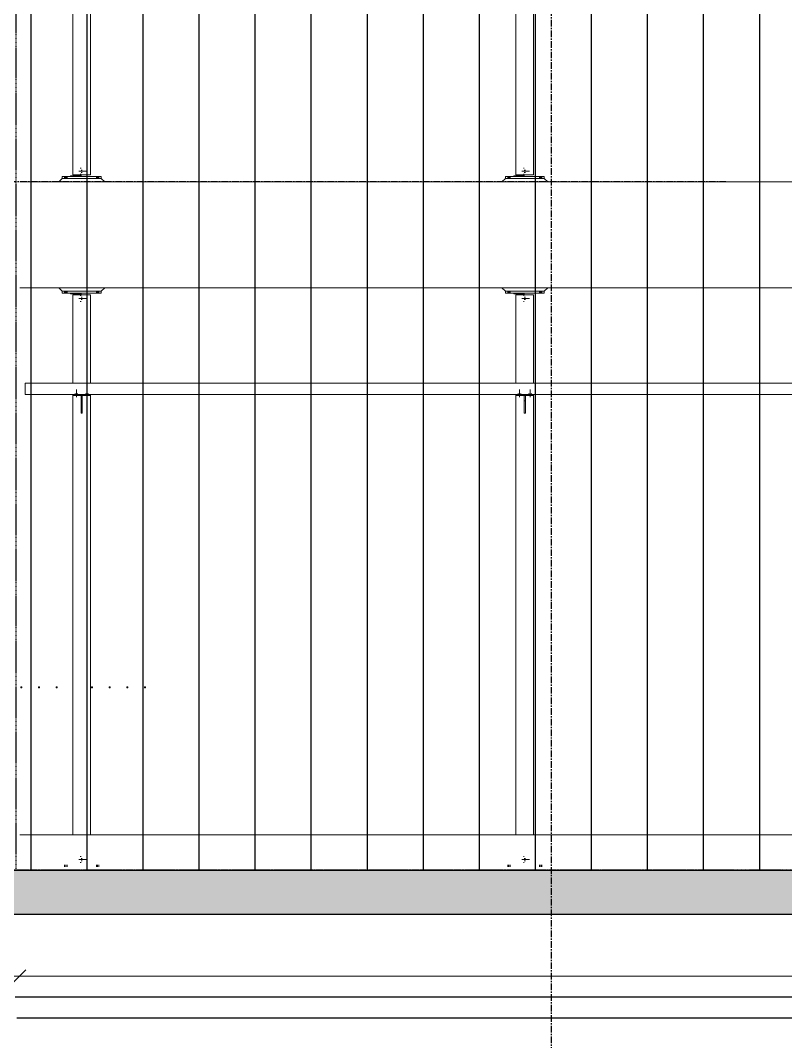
# Model space of a CAD drawing. Header units: millimetres. Extents: x -187664 to 435448, y -313239 to 299894.
# Drawn here: x 426779 to 431114, y 140257 to 146043 of the extents above; entities that cross this region are included whole.
import ezdxf
from ezdxf.enums import TextEntityAlignment as Align

# ---------------------------------------------------------------- set-up
doc = ezdxf.new("R2010")
doc.units = ezdxf.units.MM
doc.set_wipeout_variables(frame=1)
for name, pattern in [('CENTER', [2, 1.25, -0.25, 0.25, -0.25]), ('HIDDEN', [0.375, 0.25, -0.125]), ('XKITLINE00', [0]), ('XKITLINE02', [4, 2, -2])]:
    doc.linetypes.add(name, pattern=pattern)
for name, color, linetype in [('000 - 0_SYM_DWG_BREAKER_MAIN_COLOR_1', 7, 'Continuous'), ('000 - 0_SYM_DWG_BREAKER_WIPEOUT_', 7, 'Continuous'), ('000 - CONCRETE_COL_CUT_COLOR_1', 7, 'Continuous'), ('000 - CONCRETE_COL_CUT_COLOR_5', 7, 'Continuous'), ('000 - CONCRETE_COL_HATCH_', 7, 'Continuous'), ('000 - CONCRETE_COL_WIPEOUT_', 7, 'Continuous'), ('000 - EXISTING_CONCRETE_MAIN_COLOR_1', 7, 'Continuous'), ('000 - EXISTING_DIM_MAIN_COLOR_251', 7, 'Continuous')]:
    doc.layers.add(name, color=color, linetype=linetype)
doc.layers.add('000 - EXISTING_LOUVERS_DEF_SUB', color=7, linetype='Continuous', plot=False)
doc.layers.add('Bolt', color=7, linetype='Continuous', lineweight=0)
doc.layers.add('Part', color=7, linetype='Continuous', lineweight=0)
doc.styles.add('RomanS', font='arial.ttf', dxfattribs={"width": 0.8})

# ---------------------------------------------------------------- blocks, each defined once
blk = doc.blocks.new('*A26192536')
at = {"layer": '000 - EXISTING_CONCRETE_MAIN_COLOR_1', "color": 7, "linetype": 'XKITLINE00', "lineweight": 0}
for p, q in [((817.286157, 31.828862), (864.16613, 31.828862)), ((817.286157, 27.028862), (864.16613, 27.028862))]:
    blk.add_line(p, q, dxfattribs=at)
blk = doc.blocks.new('*A26262543')
at = {"layer": 'Part', "color": 7, "linetype": 'XKITLINE00', "lineweight": 0}
for p, q in [((819.686152, 45.428862), (819.686152, 59.908862)), ((820.486152, 59.908862), (819.686152, 59.908862)), ((820.486152, 45.428862), (820.486152, 59.908862)), ((819.686152, 32.148862), (819.686152, 44.860862)), ((820.486152, 32.148862), (820.486152, 44.860862)), ((819.686152, 32.148862), (820.486152, 32.148862))]:
    blk.add_line(p, q, dxfattribs=at)
blk = doc.blocks.new('*A26292546')
at = {"layer": 'Part', "color": 7, "linetype": 'XKITLINE00', "lineweight": 0}
for p, q in [((839.766152, 45.428862), (839.766152, 59.908862)), ((840.566152, 59.908862), (839.766152, 59.908862)), ((840.566152, 45.428862), (840.566152, 59.908862)), ((839.766152, 32.148862), (839.766152, 44.860862)), ((840.566152, 32.148862), (840.566152, 44.860862)), ((839.766152, 32.148862), (840.566152, 32.148862))]:
    blk.add_line(p, q, dxfattribs=at)
blk = doc.blocks.new('*A26532566')
at = {"layer": 'Part', "color": 7, "linetype": 'XKITLINE00', "lineweight": 0}
blk.add_line((868.966152, 2.228857), (817.286157, 2.228857), dxfattribs=at)
blk = doc.blocks.new('*A26542567')
at = {"layer": '000 - EXISTING_CONCRETE_MAIN_COLOR_1', "color": 7, "linetype": 'XKITLINE00', "lineweight": 0}
blk.add_line((814.966133, -4.171138), (864.16613, -4.171138), dxfattribs=at)
blk = doc.blocks.new('*A26552568')
at = {"layer": 'Part', "color": 7, "linetype": 'XKITLINE00', "lineweight": 0}
for p, q in [((866.566152, 0.628857), (762.273467, 0.628857)), ((762.273467, -1.371143), (866.566152, -1.371143))]:
    blk.add_line(p, q, dxfattribs=at)
blk = doc.blocks.new('*A26722585')
at = {"layer": 'Part', "color": 7, "linetype": 'XKITLINE00', "lineweight": 0}
for p, q in [((819.686152, 22.708862), (819.686152, 26.708862)), ((820.486152, 26.708862), (819.686152, 26.708862)), ((820.486152, 22.708862), (820.486152, 26.708862)), ((819.686152, 2.228857), (819.686152, 22.140862)), ((820.486152, 2.228857), (820.486152, 22.140862))]:
    blk.add_line(p, q, dxfattribs=at)
blk = doc.blocks.new('*A9796')
at = {"layer": 'Part'}
blk.add_hatch(color=7, dxfattribs=at).paths.add_polyline_path([(866.566, -1.371), (762.273, -1.371), (762.273, 0.629), (866.566, 0.629)], flags=17)
blk = doc.blocks.new('*A25832503')
at = {"layer": 'Bolt', "color": 7, "linetype": 'XKITLINE02', "lineweight": 0}
for p, q in [((819.958792, 1.108862), (820.302152, 1.108862)), ((820.022152, 1.244862), (820.062152, 1.244862)), ((820.022152, 0.972862), (820.062152, 0.972862)), ((820.062152, 1.164862), (820.110152, 1.164862)), ((820.062152, 1.052862), (820.110152, 1.052862))]:
    blk.add_line(p, q, dxfattribs=at)
blk = doc.blocks.new('*A25842504')
at = {"layer": 'Bolt', "color": 7, "linetype": 'XKITLINE02', "lineweight": 0}
for p, q in [((819.310152, 0.868862), (819.310152, 0.788862)), ((819.366152, 0.868862), (819.366152, 0.788862)), ((819.422152, 0.868862), (819.422152, 0.788862)), ((820.750152, 0.868862), (820.750152, 0.788862)), ((820.806152, 0.868862), (820.806152, 0.788862)), ((820.862152, 0.868862), (820.862152, 0.788862))]:
    blk.add_line(p, q, dxfattribs=at)
blk = doc.blocks.new('*A25882508')
at = {"layer": 'Part', "color": 7, "linetype": 'XKITLINE00', "lineweight": 0}
for p, q in [((839.766152, 22.708862), (839.766152, 26.708862)), ((840.566152, 26.708862), (839.766152, 26.708862)), ((840.566152, 22.708862), (840.566152, 26.708862)), ((839.766152, 2.228857), (839.766152, 22.140862)), ((840.566152, 2.228857), (840.566152, 22.140862))]:
    blk.add_line(p, q, dxfattribs=at)
blk = doc.blocks.new('*A25912511')
at = {"layer": 'Bolt', "color": 7, "linetype": 'XKITLINE02', "lineweight": 0}
for p, q in [((840.038792, 1.108862), (840.382152, 1.108862)), ((840.102152, 1.244862), (840.142152, 1.244862)), ((840.102152, 0.972862), (840.142152, 0.972862)), ((840.142152, 1.164862), (840.190152, 1.164862)), ((840.142152, 1.052862), (840.190152, 1.052862))]:
    blk.add_line(p, q, dxfattribs=at)
blk = doc.blocks.new('*A25922512')
at = {"layer": 'Bolt', "color": 7, "linetype": 'XKITLINE02', "lineweight": 0}
for p, q in [((839.390152, 0.868862), (839.390152, 0.788862)), ((839.446152, 0.868862), (839.446152, 0.788862)), ((839.502152, 0.868862), (839.502152, 0.788862)), ((840.830152, 0.868862), (840.830152, 0.788862)), ((840.886152, 0.868862), (840.886152, 0.788862)), ((840.942152, 0.868862), (840.942152, 0.788862))]:
    blk.add_line(p, q, dxfattribs=at)
blk = doc.blocks.new('*U5325')
at = {"layer": '000 - CONCRETE_COL_HATCH_'}
h = blk.add_hatch(dxfattribs=at)
h.set_pattern_fill('AR-CONC', scale=0.04)
h.set_pattern_definition([(50, (-1045535.8415, -859106.877), (7.28738676, -0.637563422), [0.762, -8.382]), (355, (-1045535.8415, -859106.877), (-1.409736857, 7.64227381), [0.6096, -6.705623367]), (100.4514447, (-1045535.234, -859106.93), (5.877649884, 7.004710076), [0.64760035, -7.123609784]), (46.1842, (-1045535.8415, -859104.845), (10.843161636, -1.68169312), [1.143, -12.573]), (96.6355576, (-1045534.938, -859104.985), (9.49616536, 9.89704498), [0.97140093, -10.68542433]), (351.1841512, (-1045535.841, -859104.845), (9.49616536, 9.89704498), [0.91439868, -10.05838928]), (21, (-1045534.8255, -859105.353), (6.06457565, -4.090607927), [0.762, -8.382]), (326, (-1045534.8255, -859105.353), (2.472081134, 7.367518645), [0.6096, -6.7056]), (71.451445, (-1045534.32, -859105.694), (8.53665677, 3.276910755), [0.64760035, -7.123597504]), (37.5, (-1045535.8415, -859106.877), (0.12354413, 3.382201555), [0, -6.62432, 0, -6.8072, 0, -6.731]), (7.5, (-1045535.8415, -859106.877), (2.6727865, 4.007222993), [0, -3.88112, 0, -6.47192, 0, -2.5654]), (327.5, (-1045538.1072, -859106.877), (5.4236238067, -0.2291497597), [0, -2.54, 0, -7.9248, 0, -10.5156]), (317.5, (-1045539.123, -859106.877), (5.925167255, 1.017059641), [0, -3.302, 0, -5.26288, 0, -7.4676])])
h.paths.add_polyline_path([(0, 0), (0, 399.99875), (400, 399.99875), (400, -1200), (-200, -1200), (-200, -500.00125), (-13100.00475, -500.00125), (-13100.00475, -1200), (-13700.00475, -1200), (-13700.00475, -500.00125), (-24312, -500.00125), (-24312, -1200), (-25212, -1200), (-25212, -500.00125), (-26273.17125, -500.00125), (-26273.17125, -0.00125)])
at = {"layer": '000 - CONCRETE_COL_CUT_COLOR_1', "color": 7, "lineweight": -2}
blk.add_lwpolyline([(-26273.17125, -0.00125), (0, 0), (0, 399.99875), (400, 399.99875), (400, -1200), (-200, -1200), (-200, -500.00125), (-13100.00475, -500.00125)], dxfattribs=at)
blk = doc.blocks.new('*A27692679')
at = {"layer": 'Part', "color": 7, "linetype": 'XKITLINE00', "lineweight": 0}
for p, q in [((817.526152, 22.708862), (817.526152, 22.188862)), ((817.526152, 22.708862), (864.006152, 22.708862)), ((864.006152, 22.708862), (864.006152, 22.188862)), ((817.526152, 22.188862), (864.006152, 22.188862))]:
    blk.add_line(p, q, dxfattribs=at)
blk = doc.blocks.new('*A27782688')
at = {"layer": 'Part', "color": 7, "linetype": 'XKITLINE00', "lineweight": 0}
for p, q in [((819.206152, 32.068862), (820.966152, 32.068862)), ((819.206152, 32.068862), (819.206152, 31.988862)), ((819.206152, 31.988862), (820.966152, 31.988862)), ((820.966152, 32.068862), (820.966152, 31.988862))]:
    blk.add_line(p, q, dxfattribs=at)
blk = doc.blocks.new('*A27792689')
at = {"layer": 'Part', "color": 7, "linetype": 'XKITLINE00', "lineweight": 0}
for p, q in [((819.046152, 31.828862), (819.206152, 31.988862)), ((819.206152, 31.988862), (820.966152, 31.988862)), ((820.966152, 31.988862), (821.126152, 31.828862))]:
    blk.add_line(p, q, dxfattribs=at)
blk = doc.blocks.new('*A27802690')
at = {"layer": 'Part', "color": 7, "linetype": 'XKITLINE00', "lineweight": 0}
for p, q in [((819.582152, 32.068862), (819.582152, 32.108862)), ((819.582152, 32.108862), (820.022152, 32.108862)), ((820.022152, 32.108862), (820.022152, 32.148862)), ((820.062152, 32.068862), (820.062152, 32.148862))]:
    blk.add_line(p, q, dxfattribs=at)
blk = doc.blocks.new('*A27812691')
at = {"layer": 'Bolt', "color": 7, "linetype": 'XKITLINE02', "lineweight": 0}
for p, q in [((820.022152, 32.444862), (820.062152, 32.444862)), ((819.958792, 32.308862), (820.302152, 32.308862)), ((820.022152, 32.172862), (820.062152, 32.172862)), ((820.062152, 32.364862), (820.110152, 32.364862)), ((820.062152, 32.252862), (820.110152, 32.252862))]:
    blk.add_line(p, q, dxfattribs=at)
blk = doc.blocks.new('*A27822692')
at = {"layer": 'Bolt'}
for points in [[(819.31, 31.989), (819.31, 32.069), (819.422, 32.069), (819.422, 31.989)], [(820.75, 31.989), (820.75, 32.069), (820.862, 32.069), (820.862, 31.989)]]:
    blk.add_hatch(color=7, dxfattribs=at).paths.add_polyline_path(points, flags=17)
at = {"layer": 'Bolt', "color": 7, "linetype": 'XKITLINE00', "lineweight": 0}
for p, q in [((819.31, 32.069), (819.31, 31.989)), ((819.366, 32.069), (819.366, 31.989)), ((819.422, 32.069), (819.422, 31.989)), ((820.75, 32.069), (820.75, 31.989)), ((820.806, 32.069), (820.806, 31.989)), ((820.862, 32.069), (820.862, 31.989))]:
    blk.add_line(p, q, dxfattribs=at)
blk = doc.blocks.new('*A27952705')
at = {"layer": 'Bolt'}
for points in [[(839.39, 31.989), (839.39, 32.069), (839.502, 32.069), (839.502, 31.989)], [(840.83, 31.989), (840.83, 32.069), (840.942, 32.069), (840.942, 31.989)]]:
    blk.add_hatch(color=7, dxfattribs=at).paths.add_polyline_path(points, flags=17)
at = {"layer": 'Bolt', "color": 7, "linetype": 'XKITLINE00', "lineweight": 0}
for p, q in [((839.39, 32.069), (839.39, 31.989)), ((839.446, 32.069), (839.446, 31.989)), ((839.502, 32.069), (839.502, 31.989)), ((840.83, 32.069), (840.83, 31.989)), ((840.886, 32.069), (840.886, 31.989)), ((840.942, 32.069), (840.942, 31.989))]:
    blk.add_line(p, q, dxfattribs=at)
blk = doc.blocks.new('*A27962706')
at = {"layer": 'Bolt', "color": 7, "linetype": 'XKITLINE02', "lineweight": 0}
for p, q in [((840.102152, 32.444862), (840.142152, 32.444862)), ((840.038792, 32.308862), (840.382152, 32.308862)), ((840.102152, 32.172862), (840.142152, 32.172862)), ((840.142152, 32.364862), (840.190152, 32.364862)), ((840.142152, 32.252862), (840.190152, 32.252862))]:
    blk.add_line(p, q, dxfattribs=at)
blk = doc.blocks.new('*A27972707')
at = {"layer": 'Part', "color": 7, "linetype": 'XKITLINE00', "lineweight": 0}
for p, q in [((839.662152, 32.068862), (839.662152, 32.108862)), ((839.662152, 32.108862), (840.102152, 32.108862)), ((840.102152, 32.108862), (840.102152, 32.148862)), ((840.142152, 32.068862), (840.142152, 32.148862))]:
    blk.add_line(p, q, dxfattribs=at)
blk = doc.blocks.new('*A27982708')
at = {"layer": 'Part', "color": 7, "linetype": 'XKITLINE00', "lineweight": 0}
for p, q in [((839.126152, 31.828862), (839.286152, 31.988862)), ((839.286152, 31.988862), (841.046152, 31.988862)), ((841.046152, 31.988862), (841.206152, 31.828862))]:
    blk.add_line(p, q, dxfattribs=at)
blk = doc.blocks.new('*A27992709')
at = {"layer": 'Part', "color": 7, "linetype": 'XKITLINE00', "lineweight": 0}
for p, q in [((839.286152, 32.068862), (841.046152, 32.068862)), ((839.286152, 32.068862), (839.286152, 31.988862)), ((839.286152, 31.988862), (841.046152, 31.988862)), ((841.046152, 32.068862), (841.046152, 31.988862))]:
    blk.add_line(p, q, dxfattribs=at)
blk = doc.blocks.new('*A28182728')
at = {"layer": 'Part', "color": 7, "linetype": 'XKITLINE00', "lineweight": 0}
for p, q in [((818.178129, 8.948862), (818.130129, 8.948862)), ((818.130129, 8.948862), (818.130129, 8.900862)), ((818.130129, 8.900862), (818.178129, 8.900862)), ((818.178129, 8.900862), (818.178129, 8.948862))]:
    blk.add_line(p, q, dxfattribs=at)
blk = doc.blocks.new('*A28192729')
at = {"layer": 'Part', "color": 7, "linetype": 'XKITLINE00', "lineweight": 0}
for p, q in [((817.378129, 8.948862), (817.330129, 8.948862)), ((817.330129, 8.948862), (817.330129, 8.900862)), ((817.330129, 8.900862), (817.378129, 8.900862)), ((817.378129, 8.900862), (817.378129, 8.948862))]:
    blk.add_line(p, q, dxfattribs=at)
blk = doc.blocks.new('*A28202730')
at = {"layer": 'Part', "color": 7, "linetype": 'XKITLINE00', "lineweight": 0}
for p, q in [((822.178129, 8.948862), (822.130129, 8.948862)), ((822.130129, 8.948862), (822.130129, 8.900862)), ((822.130129, 8.900862), (822.178129, 8.900862)), ((822.178129, 8.900862), (822.178129, 8.948862))]:
    blk.add_line(p, q, dxfattribs=at)
blk = doc.blocks.new('*A28212731')
at = {"layer": 'Part', "color": 7, "linetype": 'XKITLINE00', "lineweight": 0}
for p, q in [((821.378129, 8.948862), (821.330129, 8.948862)), ((821.330129, 8.948862), (821.330129, 8.900862)), ((821.330129, 8.900862), (821.378129, 8.900862)), ((821.378129, 8.900862), (821.378129, 8.948862))]:
    blk.add_line(p, q, dxfattribs=at)
blk = doc.blocks.new('*A28222732')
at = {"layer": 'Part', "color": 7, "linetype": 'XKITLINE00', "lineweight": 0}
for p, q in [((820.578129, 8.948862), (820.530129, 8.948862)), ((820.530129, 8.948862), (820.530129, 8.900862)), ((820.530129, 8.900862), (820.578129, 8.900862)), ((820.578129, 8.900862), (820.578129, 8.948862))]:
    blk.add_line(p, q, dxfattribs=at)
blk = doc.blocks.new('*A28232733')
at = {"layer": 'Part', "color": 7, "linetype": 'XKITLINE00', "lineweight": 0}
for p, q in [((818.978129, 8.948862), (818.930129, 8.948862)), ((818.930129, 8.948862), (818.930129, 8.900862)), ((818.930129, 8.900862), (818.978129, 8.900862)), ((818.978129, 8.900862), (818.978129, 8.948862))]:
    blk.add_line(p, q, dxfattribs=at)
blk = doc.blocks.new('*A28242734')
at = {"layer": 'Part', "color": 7, "linetype": 'XKITLINE00', "lineweight": 0}
for p, q in [((822.978129, 8.948862), (822.930129, 8.948862)), ((822.930129, 8.948862), (822.930129, 8.900862)), ((822.930129, 8.900862), (822.978129, 8.900862)), ((822.978129, 8.900862), (822.978129, 8.948862))]:
    blk.add_line(p, q, dxfattribs=at)
blk = doc.blocks.new('*A28382748')
at = {"layer": 'Part', "color": 7, "linetype": 'XKITLINE00', "lineweight": 0}
for p, q in [((819.206152, 26.788862), (819.206152, 26.868862)), ((819.206152, 26.868862), (820.966152, 26.868862)), ((820.966152, 26.788862), (820.966152, 26.868862)), ((819.206152, 26.788862), (820.966152, 26.788862))]:
    blk.add_line(p, q, dxfattribs=at)
blk = doc.blocks.new('*A28392749')
at = {"layer": 'Part', "color": 7, "linetype": 'XKITLINE00', "lineweight": 0}
for p, q in [((819.046152, 27.028862), (819.206152, 26.868862)), ((819.206152, 26.868862), (820.966152, 26.868862)), ((820.966152, 26.868862), (821.126152, 27.028862))]:
    blk.add_line(p, q, dxfattribs=at)
blk = doc.blocks.new('*A28402750')
at = {"layer": 'Part', "color": 7, "linetype": 'XKITLINE00', "lineweight": 0}
for p, q in [((819.582152, 26.788862), (819.582152, 26.748862)), ((819.582152, 26.748862), (820.022152, 26.748862)), ((820.022152, 26.748862), (820.022152, 26.708862)), ((820.062152, 26.708862), (820.062152, 26.788862))]:
    blk.add_line(p, q, dxfattribs=at)
blk = doc.blocks.new('*A28412751')
at = {"layer": 'Bolt', "color": 7, "linetype": 'XKITLINE02', "lineweight": 0}
for p, q in [((819.958792, 26.548862), (820.302152, 26.548862)), ((820.022152, 26.684862), (820.062152, 26.684862)), ((820.022152, 26.412862), (820.062152, 26.412862)), ((820.062152, 26.604862), (820.110152, 26.604862)), ((820.062152, 26.492862), (820.110152, 26.492862))]:
    blk.add_line(p, q, dxfattribs=at)
blk = doc.blocks.new('*A28422752')
at = {"layer": 'Bolt'}
for points in [[(819.31, 26.789), (819.31, 26.869), (819.422, 26.869), (819.422, 26.789)], [(820.75, 26.789), (820.75, 26.869), (820.862, 26.869), (820.862, 26.789)]]:
    blk.add_hatch(color=7, dxfattribs=at).paths.add_polyline_path(points, flags=17)
at = {"layer": 'Bolt', "color": 7, "linetype": 'XKITLINE00', "lineweight": 0}
for p, q in [((819.31, 26.789), (819.31, 26.869)), ((819.366, 26.789), (819.366, 26.869)), ((819.422, 26.789), (819.422, 26.869)), ((820.75, 26.789), (820.75, 26.869)), ((820.806, 26.789), (820.806, 26.869)), ((820.862, 26.789), (820.862, 26.869))]:
    blk.add_line(p, q, dxfattribs=at)
blk = doc.blocks.new('*A28432753')
at = {"layer": 'Part', "color": 7, "linetype": 'XKITLINE00', "lineweight": 0}
for p, q in [((819.686152, 22.140862), (819.686152, 22.188862)), ((819.686152, 22.140862), (820.486152, 22.140862)), ((820.486152, 22.140862), (820.486152, 22.188862))]:
    blk.add_line(p, q, dxfattribs=at)
blk = doc.blocks.new('*A28442754')
at = {"layer": 'Part', "color": 7, "linetype": 'XKITLINE00', "lineweight": 0}
for p, q in [((820.062152, 22.140862), (820.110152, 22.140862)), ((820.062152, 21.340862), (820.062152, 22.140862)), ((820.062152, 21.900862), (820.110152, 21.900862)), ((820.110152, 22.140862), (820.110152, 21.340862)), ((820.110152, 21.340862), (820.062152, 21.340862))]:
    blk.add_line(p, q, dxfattribs=at)
blk = doc.blocks.new('*A28452755')
at = {"layer": 'Bolt'}
for points in [[(819.79, 22.189), (819.79, 22.237), (819.902, 22.237), (819.902, 22.189)], [(820.27, 22.189), (820.27, 22.237), (820.382, 22.237), (820.382, 22.189)], [(819.79, 22.141), (819.79, 22.189), (819.902, 22.189), (819.902, 22.141)], [(820.27, 22.141), (820.27, 22.189), (820.382, 22.189), (820.382, 22.141)]]:
    blk.add_hatch(color=7, dxfattribs=at).paths.add_polyline_path(points, flags=17)
at = {"layer": 'Bolt', "color": 7, "linetype": 'XKITLINE00', "lineweight": 0}
for p, q in [((819.79, 22.189), (819.79, 22.237)), ((819.846, 22.078), (819.846, 22.421)), ((819.902, 22.189), (819.902, 22.237)), ((820.27, 22.189), (820.27, 22.237)), ((820.326, 22.078), (820.326, 22.421)), ((820.382, 22.189), (820.382, 22.237)), ((819.79, 22.141), (819.79, 22.189)), ((819.902, 22.141), (819.902, 22.189)), ((820.27, 22.141), (820.27, 22.189)), ((820.382, 22.141), (820.382, 22.189))]:
    blk.add_line(p, q, dxfattribs=at)
blk = doc.blocks.new('*A28462756')
at = {"layer": 'Part', "color": 7, "linetype": 'XKITLINE00', "lineweight": 0}
for p, q in [((839.286152, 26.788862), (839.286152, 26.868862)), ((839.286152, 26.868862), (841.046152, 26.868862)), ((841.046152, 26.788862), (841.046152, 26.868862)), ((839.286152, 26.788862), (841.046152, 26.788862))]:
    blk.add_line(p, q, dxfattribs=at)
blk = doc.blocks.new('*A28472757')
at = {"layer": 'Part', "color": 7, "linetype": 'XKITLINE00', "lineweight": 0}
for p, q in [((839.126152, 27.028862), (839.286152, 26.868862)), ((839.286152, 26.868862), (841.046152, 26.868862)), ((841.046152, 26.868862), (841.206152, 27.028862))]:
    blk.add_line(p, q, dxfattribs=at)
blk = doc.blocks.new('*A28482758')
at = {"layer": 'Part', "color": 7, "linetype": 'XKITLINE00', "lineweight": 0}
for p, q in [((839.662152, 26.788862), (839.662152, 26.748862)), ((839.662152, 26.748862), (840.102152, 26.748862)), ((840.102152, 26.748862), (840.102152, 26.708862)), ((840.142152, 26.708862), (840.142152, 26.788862))]:
    blk.add_line(p, q, dxfattribs=at)
blk = doc.blocks.new('*A28492759')
at = {"layer": 'Bolt', "color": 7, "linetype": 'XKITLINE02', "lineweight": 0}
for p, q in [((840.038792, 26.548862), (840.382152, 26.548862)), ((840.102152, 26.684862), (840.142152, 26.684862)), ((840.102152, 26.412862), (840.142152, 26.412862)), ((840.142152, 26.604862), (840.190152, 26.604862)), ((840.142152, 26.492862), (840.190152, 26.492862))]:
    blk.add_line(p, q, dxfattribs=at)
blk = doc.blocks.new('*A28502760')
at = {"layer": 'Bolt'}
for points in [[(839.39, 26.789), (839.39, 26.869), (839.502, 26.869), (839.502, 26.789)], [(840.83, 26.789), (840.83, 26.869), (840.942, 26.869), (840.942, 26.789)]]:
    blk.add_hatch(color=7, dxfattribs=at).paths.add_polyline_path(points, flags=17)
at = {"layer": 'Bolt', "color": 7, "linetype": 'XKITLINE00', "lineweight": 0}
for p, q in [((839.39, 26.789), (839.39, 26.869)), ((839.446, 26.789), (839.446, 26.869)), ((839.502, 26.789), (839.502, 26.869)), ((840.83, 26.789), (840.83, 26.869)), ((840.886, 26.789), (840.886, 26.869)), ((840.942, 26.789), (840.942, 26.869))]:
    blk.add_line(p, q, dxfattribs=at)
blk = doc.blocks.new('*A28512761')
at = {"layer": 'Part', "color": 7, "linetype": 'XKITLINE00', "lineweight": 0}
for p, q in [((839.766152, 22.140862), (839.766152, 22.188862)), ((839.766152, 22.140862), (840.566152, 22.140862)), ((840.566152, 22.140862), (840.566152, 22.188862))]:
    blk.add_line(p, q, dxfattribs=at)
blk = doc.blocks.new('*A28522762')
at = {"layer": 'Part', "color": 7, "linetype": 'XKITLINE00', "lineweight": 0}
for p, q in [((840.142152, 22.140862), (840.190152, 22.140862)), ((840.142152, 21.340862), (840.142152, 22.140862)), ((840.142152, 21.900862), (840.190152, 21.900862)), ((840.190152, 22.140862), (840.190152, 21.340862)), ((840.190152, 21.340862), (840.142152, 21.340862))]:
    blk.add_line(p, q, dxfattribs=at)
blk = doc.blocks.new('*A28532763')
at = {"layer": 'Bolt'}
for points in [[(839.87, 22.189), (839.87, 22.237), (839.982, 22.237), (839.982, 22.189)], [(840.35, 22.189), (840.35, 22.237), (840.462, 22.237), (840.462, 22.189)], [(839.87, 22.141), (839.87, 22.189), (839.982, 22.189), (839.982, 22.141)], [(840.35, 22.141), (840.35, 22.189), (840.462, 22.189), (840.462, 22.141)]]:
    blk.add_hatch(color=7, dxfattribs=at).paths.add_polyline_path(points, flags=17)
at = {"layer": 'Bolt', "color": 7, "linetype": 'XKITLINE00', "lineweight": 0}
for p, q in [((839.87, 22.189), (839.87, 22.237)), ((839.926, 22.078), (839.926, 22.421)), ((839.982, 22.189), (839.982, 22.237)), ((840.35, 22.189), (840.35, 22.237)), ((840.406, 22.078), (840.406, 22.421)), ((840.462, 22.189), (840.462, 22.237)), ((839.87, 22.141), (839.87, 22.189)), ((839.982, 22.141), (839.982, 22.189)), ((840.35, 22.141), (840.35, 22.189)), ((840.462, 22.141), (840.462, 22.189))]:
    blk.add_line(p, q, dxfattribs=at)
blk = doc.blocks.new('W-1-PP19-ST-ENT1-1_20260611-195827_SEC_B2_ST')
at = {"layer": '000 - EXISTING_LOUVERS_DEF_SUB'}
h = blk.add_hatch(dxfattribs=at)
h.set_pattern_fill('ANSI31', scale=100, angle=45)
h.set_pattern_definition([(90, (-90367.88, 83424.1), (-317.5, 0), [])])
h.paths.add_polyline_path([(19769, 118300), (26250, 118300), (26250, 109750), (19769, 109750)])
at = {"layer": '000 - EXISTING_DIM_MAIN_COLOR_251', "color": 7, "linetype": 'CENTER', "ltscale": 30}
for p, q in [((22800, 120207.9), (22800, 108111.8)), ((23789.5, 113650), (9676.6, 113650)), ((23789.5, 109750), (9676.6, 109750))]:
    blk.add_line(p, q, dxfattribs=at)
at = {"layer": '000 - EXISTING_DIM_MAIN_COLOR_251', "color": 7}
blk.add_line((26789.2, 108911.5), (19771.8, 108911.5), dxfattribs=at)
at = {"layer": '000 - EXISTING_LOUVERS_DEF_SUB', "color": 7, "linetype": 'HIDDEN', "ltscale": 20}
blk.add_lwpolyline([(19769, 118300), (26250, 118300), (26250, 109750), (19769, 109750)], close=True, dxfattribs=at)
at = {"color": 7, "lineweight": 0, "xscale": 125, "yscale": 125, "zscale": 125}
for name in ['*A26262543', '*A26292546', '*A27812691', '*A27962706', '*A27792689', '*A27782688', '*A27822692', '*A27802690', '*A27982708', '*A27992709', '*A27952705', '*A27972707', '*A28392749', '*A28382748', '*A28422752', '*A28402750', '*A26722585', '*A28412751', '*A28472757', '*A28462756', '*A28502760', '*A28482758', '*A25882508', '*A28492759', '*A27692679', '*A28432753', '*A28452755', '*A28442754', '*A28512761', '*A28532763', '*A28522762', '*A28192729', '*A28182728', '*A28232733', '*A28222732', '*A28212731', '*A28202730', '*A28242734', '*A26532566', '*A25832503', '*A25912511', '*A25842504', '*A25922512', '*A9796', '*A26552568']:
    blk.add_blockref(name, (-82370.8, 109671.4), dxfattribs=at)
at = {"layer": '000 - EXISTING_CONCRETE_MAIN_COLOR_1', "color": 7, "lineweight": 0, "xscale": 125, "yscale": 125, "zscale": 125}
for name in ['*A26192536', '*A26542567']:
    blk.add_blockref(name, (-82370.8, 109671.4), dxfattribs=at)
at = {"layer": '000 - EXISTING_DIM_MAIN_COLOR_251', "color": 7, "style": 'RomanS'}
blk.add_attdef('5', text='', height=312.5, dxfattribs=at).set_placement((22800, 120898.4), align=Align.MIDDLE_CENTER)
at = {"layer": '000 - CONCRETE_COL_CUT_COLOR_5', "color": 7, "xscale": 0.5, "yscale": 0.5, "zscale": 0.5}
blk.add_blockref('*U5325', (26050, 109750), dxfattribs=at)
blk = doc.blocks.new('*U5369')
at = {"color": 7}
blk.add_wipeout([(40.03, -277.97), (0, -277.97), (0, -3.75), (-0.11, -3.43), (-0.29, -3.15), (-0.51, -2.9), (-0.78, -2.69), (-1.09, -2.54), (-1.41, -2.45), (-1.75, -2.42), (-2.08, -2.46), (-2.4, -2.56), (-2.7, -2.71), (0, 0), (2.69, 2.69), (2.39, 2.54), (2.07, 2.45), (1.73, 2.42), (1.4, 2.46), (1.08, 2.55), (0.78, 2.7), (0.52, 2.9), (0.29, 3.15), (0.12, 3.44), (0, 3.75), (0, 274.65), (40.03, 274.65), (40.03, 3.75), (40.15, 3.44), (40.32, 3.15), (40.55, 2.9), (40.81, 2.7), (41.11, 2.55), (41.43, 2.46), (41.76, 2.42), (42.1, 2.45), (42.42, 2.54), (42.72, 2.69), (40.03, 0), (37.33, -2.71), (37.62, -2.56), (37.95, -2.46), (38.28, -2.42), (38.62, -2.45), (38.94, -2.54), (39.25, -2.69), (39.51, -2.9), (39.74, -3.15), (39.92, -3.43), (40.03, -3.75)], dxfattribs=at).dxf.layer = '000 - 0_SYM_DWG_BREAKER_WIPEOUT_'
at = {"layer": '000 - 0_SYM_DWG_BREAKER_MAIN_COLOR_1', "color": 7, "linetype": 'ByBlock', "lineweight": -2}
blk.add_line((-6.18, -6.2), (6.18, 6.2), dxfattribs=at)
blk.add_lwpolyline([(0, -277.97), (0, -3.75)], dxfattribs=at)

msp = doc.modelspace()

# ---------------------------------------------------------------- block references
at = {"color": 7, "xscale": 25, "yscale": -25, "zscale": 25, "rotation": 270}
msp.add_blockref('*U5369', (426655.948, 140507.929), dxfattribs=at)

# ---------------------------------------------------------------- next in the draw order: block references
at = {"color": 7}
msp.add_blockref('W-1-PP19-ST-ENT1-1_20260611-195827_SEC_B2_ST', (406986.741, 31477.704), dxfattribs=at)

doc.saveas('drawing.dxf')
